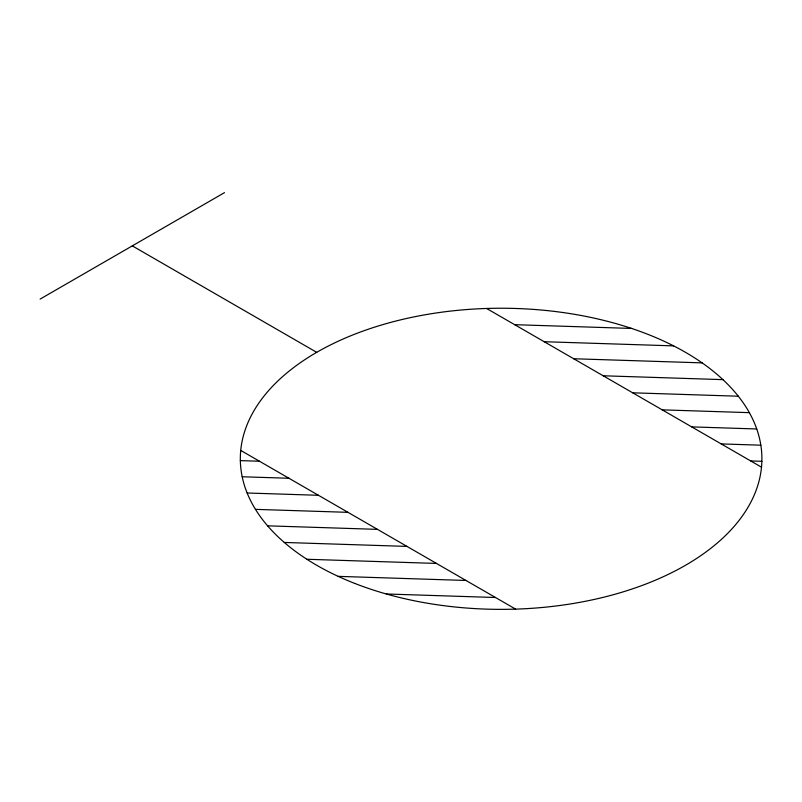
<?xml version="1.0" encoding="UTF-8"?>
<svg xmlns="http://www.w3.org/2000/svg" width="802" height="802" viewBox="0 0 802 802"><rect width="100%" height="100%" fill="white"/><g stroke="black" fill="none" stroke-linecap="round" stroke-linejoin="round"><path stroke-width="1.2" d="M40.1 299.106L224.5 192.64M514.673 324.68L631.605 328.439M544.187 341.712L673.61 345.873M573.691 358.745L702.131 362.875M603.194 375.777L722.943 379.637M632.698 392.81L738.301 396.208M662.201 409.852L749.349 412.649M691.705 426.885L756.737 428.98M721.209 443.917L760.837 445.19M750.712 460.95L761.86 461.31M240.339 460.619L259.457 461.23M242.184 476.759L288.961 478.263M247.146 492.999L318.464 495.295M255.467 509.36L347.968 512.338M267.597 525.831L377.471 529.37M284.279 542.453L406.975 546.403M306.875 559.265L436.478 563.435M338.173 576.357L465.992 580.468M386.323 593.991L495.496 597.51M486.603 308.469L761.499 467.175M132.3 245.873L316.71 352.339M240.73 450.423L515.626 609.129M354.935 583.485A260.79 150.565 0 0 0 761.238 469.541A260.79 150.565 0 0 0 387.165 323.366A260.79 150.565 0 0 0 354.935 583.485"/></g></svg>
